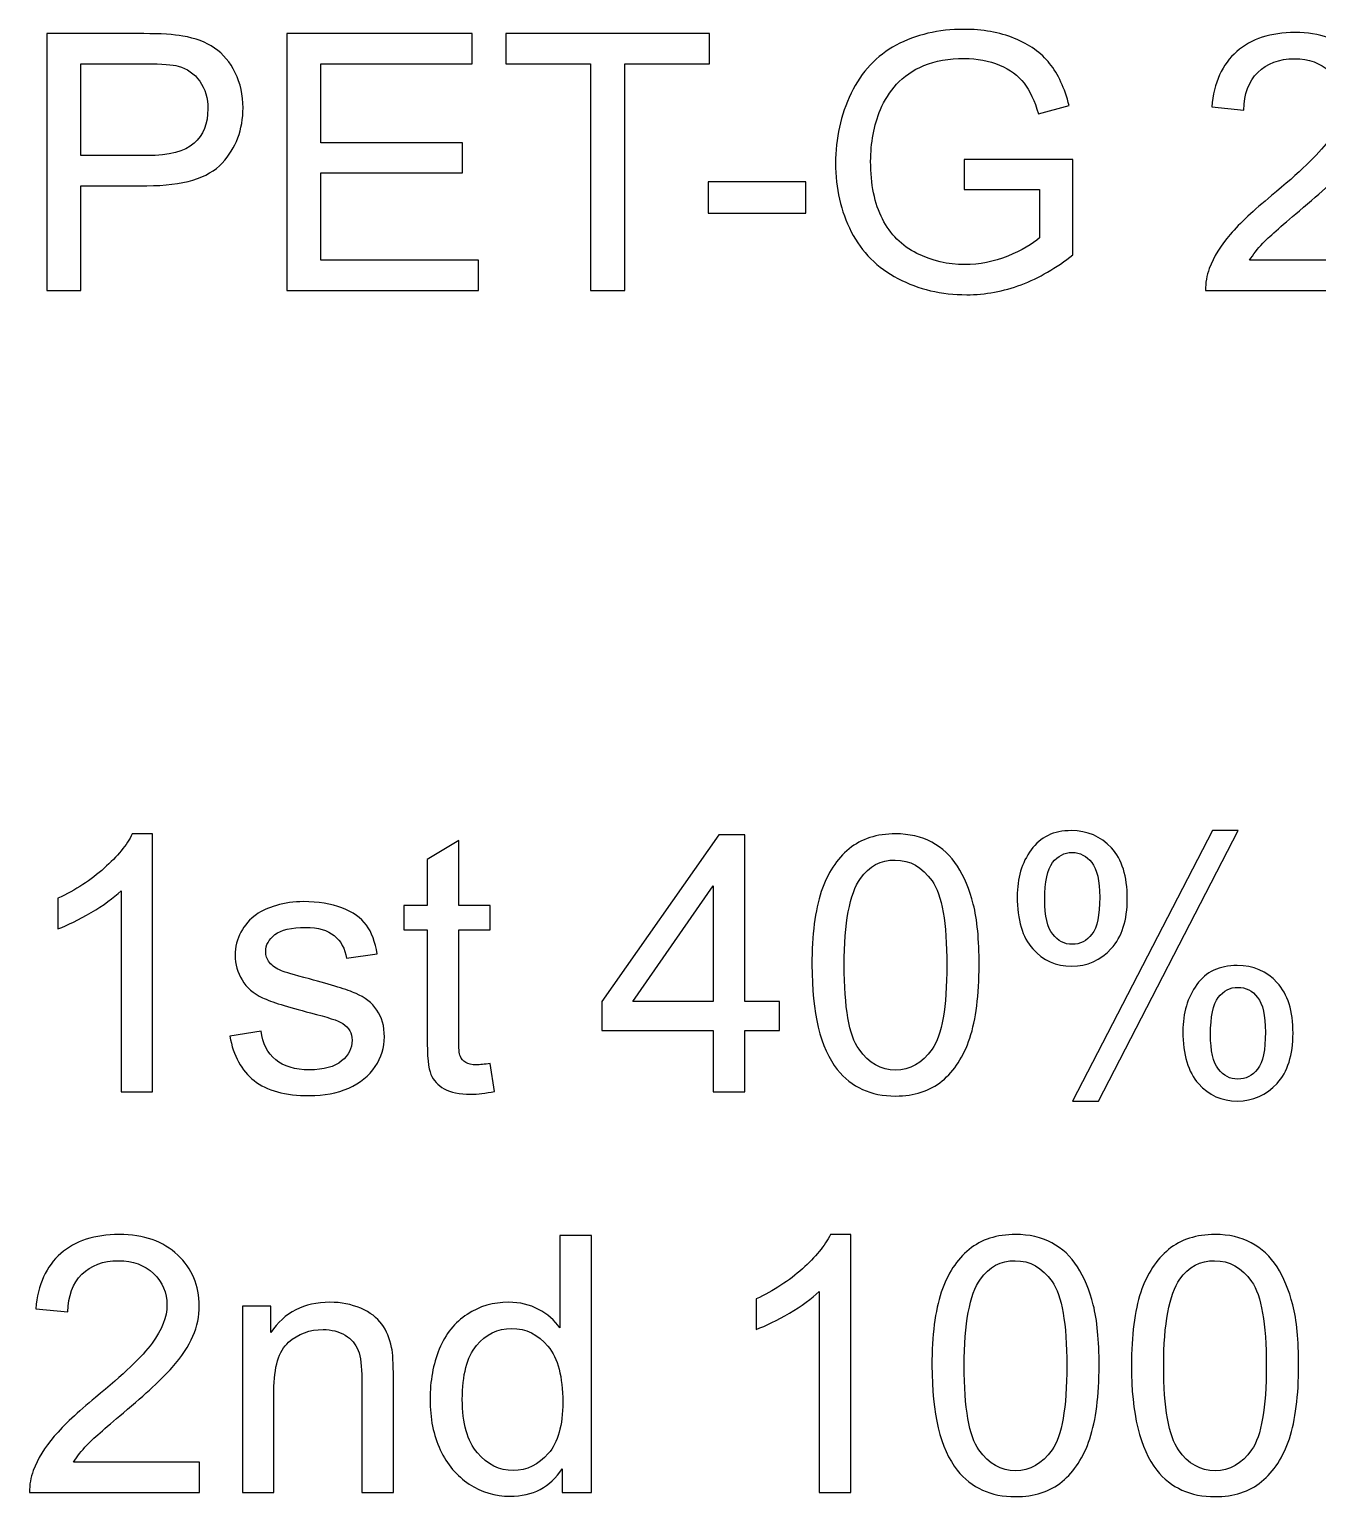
# Model space of a CAD drawing. Header units: millimetres. Extents: x -719 to 505, y -1021 to 376.
# Drawn here: x -299.9 to -208.7, y 250.4 to 354.4 of the extents above; entities that cross this region are included whole.
import ezdxf

# ---------------------------------------------------------------- set-up
doc = ezdxf.new("R2010")
doc.units = ezdxf.units.MM
doc.header["$MEASUREMENT"] = 0
doc.layers.add('ACRYL', color=7, linetype='Continuous')

msp = doc.modelspace()

# ---------------------------------------------------------------- linework, layer by layer
at = {"layer": 'ACRYL', "color": 250}
for points, knots in [([(-298.662, 335.8746), (-298.662, 335.8746), (-298.662, 354.061), (-298.662, 354.061), (-298.662, 354.061), (-298.662, 354.061), (-291.7955, 354.061), (-291.7955, 354.061), (-291.7955, 354.061), (-290.589, 354.061), (-289.6662, 354.0017), (-289.0269, 353.8874), (-289.0269, 353.8874), (-288.1337, 353.7393), (-287.3844, 353.4556), (-286.779, 353.0408), (-286.779, 353.0408), (-286.1737, 352.6217), (-285.6868, 352.0375), (-285.3185, 351.2882), (-285.3185, 351.2882), (-284.9502, 350.5389), (-284.7682, 349.7134), (-284.7682, 348.8117), (-284.7682, 348.8117), (-284.7682, 347.2707), (-285.2593, 345.9626), (-286.2456, 344.8958), (-286.2456, 344.8958), (-287.2278, 343.8248), (-289.01, 343.2914), (-291.5839, 343.2914), (-291.5839, 343.2914), (-291.5839, 343.2914), (-296.249, 343.2914), (-296.249, 343.2914), (-296.249, 343.2914), (-296.249, 343.2914), (-296.249, 335.8746), (-296.249, 335.8746), (-296.249, 335.8746), (-296.249, 335.8746), (-298.662, 335.8746), (-298.662, 335.8746)], [0, 0, 0, 0, 0.08333333, 0.08333333, 0.08333333, 0.08333333, 0.16666667, 0.16666667, 0.16666667, 0.16666667, 0.25, 0.25, 0.25, 0.25, 0.33333333, 0.33333333, 0.33333333, 0.33333333, 0.41666667, 0.41666667, 0.41666667, 0.41666667, 0.5, 0.5, 0.5, 0.5, 0.58333333, 0.58333333, 0.58333333, 0.58333333, 0.66666667, 0.66666667, 0.66666667, 0.66666667, 0.75, 0.75, 0.75, 0.75, 0.83333333, 0.83333333, 0.83333333, 0.83333333, 1, 1, 1, 1]), ([(-281.6694, 335.8746), (-281.6694, 335.8746), (-281.6694, 354.061), (-281.6694, 354.061), (-281.6694, 354.061), (-281.6694, 354.061), (-268.5376, 354.061), (-268.5376, 354.061), (-268.5376, 354.061), (-268.5376, 354.061), (-268.5376, 351.9274), (-268.5376, 351.9274), (-268.5376, 351.9274), (-268.5376, 351.9274), (-279.2564, 351.9274), (-279.2564, 351.9274), (-279.2564, 351.9274), (-279.2564, 351.9274), (-279.2564, 346.3394), (-279.2564, 346.3394), (-279.2564, 346.3394), (-279.2564, 346.3394), (-269.2234, 346.3394), (-269.2234, 346.3394), (-269.2234, 346.3394), (-269.2234, 346.3394), (-269.2234, 344.2058), (-269.2234, 344.2058), (-269.2234, 344.2058), (-269.2234, 344.2058), (-279.2564, 344.2058), (-279.2564, 344.2058), (-279.2564, 344.2058), (-279.2564, 344.2058), (-279.2564, 338.0082), (-279.2564, 338.0082), (-279.2564, 338.0082), (-279.2564, 338.0082), (-268.1058, 338.0082), (-268.1058, 338.0082), (-268.1058, 338.0082), (-268.1058, 338.0082), (-268.1058, 335.8746), (-268.1058, 335.8746), (-268.1058, 335.8746), (-268.1058, 335.8746), (-281.6694, 335.8746), (-281.6694, 335.8746)], [0, 0, 0, 0, 0.07692308, 0.07692308, 0.07692308, 0.07692308, 0.15384615, 0.15384615, 0.15384615, 0.15384615, 0.23076923, 0.23076923, 0.23076923, 0.23076923, 0.30769231, 0.30769231, 0.30769231, 0.30769231, 0.38461538, 0.38461538, 0.38461538, 0.38461538, 0.46153846, 0.46153846, 0.46153846, 0.46153846, 0.53846154, 0.53846154, 0.53846154, 0.53846154, 0.61538462, 0.61538462, 0.61538462, 0.61538462, 0.69230769, 0.69230769, 0.69230769, 0.69230769, 0.76923077, 0.76923077, 0.76923077, 0.76923077, 0.84615385, 0.84615385, 0.84615385, 0.84615385, 1, 1, 1, 1]), ([(-260.1556, 335.8746), (-260.1556, 335.8746), (-260.1556, 351.9274), (-260.1556, 351.9274), (-260.1556, 351.9274), (-260.1556, 351.9274), (-266.15, 351.9274), (-266.15, 351.9274), (-266.15, 351.9274), (-266.15, 351.9274), (-266.15, 354.061), (-266.15, 354.061), (-266.15, 354.061), (-266.15, 354.061), (-251.7482, 354.061), (-251.7482, 354.061), (-251.7482, 354.061), (-251.7482, 354.061), (-251.7482, 351.9274), (-251.7482, 351.9274), (-251.7482, 351.9274), (-251.7482, 351.9274), (-257.7426, 351.9274), (-257.7426, 351.9274), (-257.7426, 351.9274), (-257.7426, 351.9274), (-257.7426, 335.8746), (-257.7426, 335.8746), (-257.7426, 335.8746), (-257.7426, 335.8746), (-260.1556, 335.8746), (-260.1556, 335.8746)], [0, 0, 0, 0, 0.11111111, 0.11111111, 0.11111111, 0.11111111, 0.22222222, 0.22222222, 0.22222222, 0.22222222, 0.33333333, 0.33333333, 0.33333333, 0.33333333, 0.44444444, 0.44444444, 0.44444444, 0.44444444, 0.55555556, 0.55555556, 0.55555556, 0.55555556, 0.66666667, 0.66666667, 0.66666667, 0.66666667, 0.77777778, 0.77777778, 0.77777778, 0.77777778, 1, 1, 1, 1]), ([(-233.6973, 343.012), (-233.6973, 343.012), (-233.6973, 345.1456), (-233.6973, 345.1456), (-233.6973, 345.1456), (-233.6973, 345.1456), (-226.0011, 345.1456), (-226.0011, 345.1456), (-226.0011, 345.1456), (-226.0011, 345.1456), (-226.0011, 338.4061), (-226.0011, 338.4061), (-226.0011, 338.4061), (-227.1822, 337.4663), (-228.4014, 336.7551), (-229.6587, 336.281), (-229.6587, 336.281), (-230.916, 335.8069), (-232.2072, 335.5698), (-233.528, 335.5698), (-233.528, 335.5698), (-235.3144, 335.5698), (-236.9358, 335.9508), (-238.3963, 336.717), (-238.3963, 336.717), (-239.8526, 337.479), (-240.9575, 338.5882), (-241.6983, 340.0317), (-241.6983, 340.0317), (-242.4434, 341.4795), (-242.8159, 343.0967), (-242.8159, 344.8789), (-242.8159, 344.8789), (-242.8159, 346.6484), (-242.4476, 348.2994), (-241.7068, 349.8361), (-241.7068, 349.8361), (-240.9659, 351.3686), (-239.9034, 352.5074), (-238.5148, 353.2482), (-238.5148, 353.2482), (-237.1263, 353.9933), (-235.5261, 354.3658), (-233.7142, 354.3658), (-233.7142, 354.3658), (-232.4019, 354.3658), (-231.2123, 354.1541), (-230.1498, 353.7266), (-230.1498, 353.7266), (-229.0872, 353.299), (-228.2532, 352.7063), (-227.6521, 351.9486), (-227.6521, 351.9486), (-227.0467, 351.1866), (-226.5895, 350.1917), (-226.2763, 348.9683), (-226.2763, 348.9683), (-226.2763, 348.9683), (-228.448, 348.3756), (-228.448, 348.3756), (-228.448, 348.3756), (-228.7231, 349.2985), (-229.0618, 350.0266), (-229.464, 350.56), (-229.464, 350.56), (-229.8704, 351.0892), (-230.4461, 351.5125), (-231.1996, 351.83), (-231.1996, 351.83), (-231.9489, 352.1475), (-232.7829, 352.3084), (-233.7015, 352.3084), (-233.7015, 352.3084), (-234.798, 352.3084), (-235.7462, 352.1391), (-236.5506, 351.8046), (-236.5506, 351.8046), (-237.3507, 351.4702), (-237.9941, 351.0299), (-238.4894, 350.4796), (-238.4894, 350.4796), (-238.9805, 349.9335), (-239.3615, 349.3324), (-239.6324, 348.6804), (-239.6324, 348.6804), (-240.0939, 347.5501), (-240.3267, 346.3309), (-240.3267, 345.0144), (-240.3267, 345.0144), (-240.3267, 343.3888), (-240.0473, 342.0299), (-239.4927, 340.9334), (-239.4927, 340.9334), (-238.9339, 339.8412), (-238.1211, 339.0284), (-237.0586, 338.4993), (-237.0586, 338.4993), (-235.9918, 337.9701), (-234.8615, 337.7034), (-233.6634, 337.7034), (-233.6634, 337.7034), (-232.622, 337.7034), (-231.606, 337.9066), (-230.6154, 338.3088), (-230.6154, 338.3088), (-229.6248, 338.7152), (-228.8755, 339.1427), (-228.3633, 339.6042), (-228.3633, 339.6042), (-228.3633, 339.6042), (-228.3633, 343.012), (-228.3633, 343.012), (-228.3633, 343.012), (-228.3633, 343.012), (-233.6973, 343.012), (-233.6973, 343.012)], [0, 0, 0, 0, 0.03333333, 0.03333333, 0.03333333, 0.03333333, 0.06666667, 0.06666667, 0.06666667, 0.06666667, 0.1, 0.1, 0.1, 0.1, 0.13333333, 0.13333333, 0.13333333, 0.13333333, 0.16666667, 0.16666667, 0.16666667, 0.16666667, 0.2, 0.2, 0.2, 0.2, 0.23333333, 0.23333333, 0.23333333, 0.23333333, 0.26666667, 0.26666667, 0.26666667, 0.26666667, 0.3, 0.3, 0.3, 0.3, 0.33333333, 0.33333333, 0.33333333, 0.33333333, 0.36666667, 0.36666667, 0.36666667, 0.36666667, 0.4, 0.4, 0.4, 0.4, 0.43333333, 0.43333333, 0.43333333, 0.43333333, 0.46666667, 0.46666667, 0.46666667, 0.46666667, 0.5, 0.5, 0.5, 0.5, 0.53333333, 0.53333333, 0.53333333, 0.53333333, 0.56666667, 0.56666667, 0.56666667, 0.56666667, 0.6, 0.6, 0.6, 0.6, 0.63333333, 0.63333333, 0.63333333, 0.63333333, 0.66666667, 0.66666667, 0.66666667, 0.66666667, 0.7, 0.7, 0.7, 0.7, 0.73333333, 0.73333333, 0.73333333, 0.73333333, 0.76666667, 0.76666667, 0.76666667, 0.76666667, 0.8, 0.8, 0.8, 0.8, 0.83333333, 0.83333333, 0.83333333, 0.83333333, 0.86666667, 0.86666667, 0.86666667, 0.86666667, 0.9, 0.9, 0.9, 0.9, 0.93333333, 0.93333333, 0.93333333, 0.93333333, 1, 1, 1, 1]), ([(-204.5719, 338.0082), (-204.5719, 338.0082), (-204.5719, 335.8746), (-204.5719, 335.8746), (-204.5719, 335.8746), (-204.5719, 335.8746), (-216.6115, 335.8746), (-216.6115, 335.8746), (-216.6115, 335.8746), (-216.6284, 336.4122), (-216.5395, 336.9287), (-216.349, 337.4282), (-216.349, 337.4282), (-216.04, 338.2453), (-215.5447, 339.0538), (-214.8631, 339.8455), (-214.8631, 339.8455), (-214.1816, 340.6371), (-213.2079, 341.5515), (-211.9421, 342.5887), (-211.9421, 342.5887), (-209.9736, 344.21), (-208.6359, 345.4927), (-207.9374, 346.441), (-207.9374, 346.441), (-207.2347, 347.3893), (-206.8833, 348.2867), (-206.8833, 349.1334), (-206.8833, 349.1334), (-206.8833, 350.0182), (-207.2008, 350.7632), (-207.8358, 351.3728), (-207.8358, 351.3728), (-208.4708, 351.9782), (-209.3005, 352.283), (-210.3208, 352.283), (-210.3208, 352.283), (-211.4003, 352.283), (-212.2639, 351.9613), (-212.9116, 351.3178), (-212.9116, 351.3178), (-213.5593, 350.6786), (-213.8852, 349.7896), (-213.8937, 348.6508), (-213.8937, 348.6508), (-213.8937, 348.6508), (-216.1797, 348.8794), (-216.1797, 348.8794), (-216.1797, 348.8794), (-216.0231, 350.5897), (-215.4304, 351.8935), (-214.4059, 352.791), (-214.4059, 352.791), (-213.3772, 353.6885), (-212.0014, 354.1372), (-210.27, 354.1372), (-210.27, 354.1372), (-208.5258, 354.1372), (-207.1415, 353.6546), (-206.1255, 352.6852), (-206.1255, 352.6852), (-205.1053, 351.7157), (-204.5973, 350.5135), (-204.5973, 349.0826), (-204.5973, 349.0826), (-204.5973, 348.3545), (-204.7455, 347.639), (-205.046, 346.9363), (-205.046, 346.9363), (-205.3424, 346.2293), (-205.8377, 345.4885), (-206.5277, 344.7096), (-206.5277, 344.7096), (-207.222, 343.9349), (-208.3692, 342.8638), (-209.9694, 341.5092), (-209.9694, 341.5092), (-211.3114, 340.3831), (-212.175, 339.6211), (-212.556, 339.2189), (-212.556, 339.2189), (-212.937, 338.8168), (-213.2502, 338.4146), (-213.5, 338.0082), (-213.5, 338.0082), (-213.5, 338.0082), (-204.5719, 338.0082), (-204.5719, 338.0082)], [0, 0, 0, 0, 0.04347826, 0.04347826, 0.04347826, 0.04347826, 0.08695652, 0.08695652, 0.08695652, 0.08695652, 0.13043478, 0.13043478, 0.13043478, 0.13043478, 0.17391304, 0.17391304, 0.17391304, 0.17391304, 0.2173913, 0.2173913, 0.2173913, 0.2173913, 0.26086957, 0.26086957, 0.26086957, 0.26086957, 0.30434783, 0.30434783, 0.30434783, 0.30434783, 0.34782609, 0.34782609, 0.34782609, 0.34782609, 0.39130435, 0.39130435, 0.39130435, 0.39130435, 0.43478261, 0.43478261, 0.43478261, 0.43478261, 0.47826087, 0.47826087, 0.47826087, 0.47826087, 0.52173913, 0.52173913, 0.52173913, 0.52173913, 0.56521739, 0.56521739, 0.56521739, 0.56521739, 0.60869565, 0.60869565, 0.60869565, 0.60869565, 0.65217391, 0.65217391, 0.65217391, 0.65217391, 0.69565217, 0.69565217, 0.69565217, 0.69565217, 0.73913043, 0.73913043, 0.73913043, 0.73913043, 0.7826087, 0.7826087, 0.7826087, 0.7826087, 0.82608696, 0.82608696, 0.82608696, 0.82608696, 0.86956522, 0.86956522, 0.86956522, 0.86956522, 0.91304348, 0.91304348, 0.91304348, 0.91304348, 1, 1, 1, 1]), ([(-296.249, 345.425), (-296.249, 345.425), (-291.55, 345.425), (-291.55, 345.425), (-291.55, 345.425), (-289.9921, 345.425), (-288.8915, 345.7129), (-288.2353, 346.2928), (-288.2353, 346.2928), (-287.5834, 346.8728), (-287.2574, 347.6856), (-287.2574, 348.7397), (-287.2574, 348.7397), (-287.2574, 349.4975), (-287.4479, 350.1494), (-287.8331, 350.6913), (-287.8331, 350.6913), (-288.2184, 351.2331), (-288.7264, 351.593), (-289.3529, 351.7665), (-289.3529, 351.7665), (-289.7593, 351.8724), (-290.5086, 351.9274), (-291.5966, 351.9274), (-291.5966, 351.9274), (-291.5966, 351.9274), (-296.249, 351.9274), (-296.249, 351.9274), (-296.249, 351.9274), (-296.249, 351.9274), (-296.249, 345.425), (-296.249, 345.425)], [0, 0, 0, 0, 0.11111111, 0.11111111, 0.11111111, 0.11111111, 0.22222222, 0.22222222, 0.22222222, 0.22222222, 0.33333333, 0.33333333, 0.33333333, 0.33333333, 0.44444444, 0.44444444, 0.44444444, 0.44444444, 0.55555556, 0.55555556, 0.55555556, 0.55555556, 0.66666667, 0.66666667, 0.66666667, 0.66666667, 0.77777778, 0.77777778, 0.77777778, 0.77777778, 1, 1, 1, 1]), ([(-251.8329, 341.3356), (-251.8329, 341.3356), (-251.8329, 343.5708), (-251.8329, 343.5708), (-251.8329, 343.5708), (-251.8329, 343.5708), (-244.9241, 343.5708), (-244.9241, 343.5708), (-244.9241, 343.5708), (-244.9241, 343.5708), (-244.9241, 341.3356), (-244.9241, 341.3356), (-244.9241, 341.3356), (-244.9241, 341.3356), (-251.8329, 341.3356), (-251.8329, 341.3356)], [0, 0, 0, 0, 0.2, 0.2, 0.2, 0.2, 0.4, 0.4, 0.4, 0.4, 0.6, 0.6, 0.6, 0.6, 1, 1, 1, 1]), ([(-291.169, 279.1224), (-291.169, 279.1224), (-293.4042, 279.1224), (-293.4042, 279.1224), (-293.4042, 279.1224), (-293.4042, 279.1224), (-293.4042, 293.3549), (-293.4042, 293.3549), (-293.4042, 293.3549), (-293.9418, 292.8384), (-294.6488, 292.3262), (-295.5209, 291.8139), (-295.5209, 291.8139), (-296.3929, 291.3017), (-297.1803, 290.9165), (-297.8746, 290.6625), (-297.8746, 290.6625), (-297.8746, 290.6625), (-297.8746, 292.8215), (-297.8746, 292.8215), (-297.8746, 292.8215), (-296.6258, 293.4057), (-295.5336, 294.1169), (-294.598, 294.9551), (-294.598, 294.9551), (-293.6624, 295.789), (-292.9978, 296.5976), (-292.6083, 297.385), (-292.6083, 297.385), (-292.6083, 297.385), (-291.169, 297.385), (-291.169, 297.385), (-291.169, 297.385), (-291.169, 297.385), (-291.169, 279.1224), (-291.169, 279.1224)], [0, 0, 0, 0, 0.1, 0.1, 0.1, 0.1, 0.2, 0.2, 0.2, 0.2, 0.3, 0.3, 0.3, 0.3, 0.4, 0.4, 0.4, 0.4, 0.5, 0.5, 0.5, 0.5, 0.6, 0.6, 0.6, 0.6, 0.7, 0.7, 0.7, 0.7, 0.8, 0.8, 0.8, 0.8, 1, 1, 1, 1]), ([(-251.473, 279.1224), (-251.473, 279.1224), (-251.473, 283.4658), (-251.473, 283.4658), (-251.473, 283.4658), (-251.473, 283.4658), (-259.3724, 283.4658), (-259.3724, 283.4658), (-259.3724, 283.4658), (-259.3724, 283.4658), (-259.3724, 285.5232), (-259.3724, 285.5232), (-259.3724, 285.5232), (-259.3724, 285.5232), (-251.0666, 297.3088), (-251.0666, 297.3088), (-251.0666, 297.3088), (-251.0666, 297.3088), (-249.2378, 297.3088), (-249.2378, 297.3088), (-249.2378, 297.3088), (-249.2378, 297.3088), (-249.2378, 285.5232), (-249.2378, 285.5232), (-249.2378, 285.5232), (-249.2378, 285.5232), (-246.774, 285.5232), (-246.774, 285.5232), (-246.774, 285.5232), (-246.774, 285.5232), (-246.774, 283.4658), (-246.774, 283.4658), (-246.774, 283.4658), (-246.774, 283.4658), (-249.2378, 283.4658), (-249.2378, 283.4658), (-249.2378, 283.4658), (-249.2378, 283.4658), (-249.2378, 279.1224), (-249.2378, 279.1224), (-249.2378, 279.1224), (-249.2378, 279.1224), (-251.473, 279.1224), (-251.473, 279.1224)], [0, 0, 0, 0, 0.08333333, 0.08333333, 0.08333333, 0.08333333, 0.16666667, 0.16666667, 0.16666667, 0.16666667, 0.25, 0.25, 0.25, 0.25, 0.33333333, 0.33333333, 0.33333333, 0.33333333, 0.41666667, 0.41666667, 0.41666667, 0.41666667, 0.5, 0.5, 0.5, 0.5, 0.58333333, 0.58333333, 0.58333333, 0.58333333, 0.66666667, 0.66666667, 0.66666667, 0.66666667, 0.75, 0.75, 0.75, 0.75, 0.83333333, 0.83333333, 0.83333333, 0.83333333, 1, 1, 1, 1]), ([(-244.4838, 288.0971), (-244.4838, 290.2434), (-244.2637, 291.979), (-243.8234, 293.2914), (-243.8234, 293.2914), (-243.3789, 294.6079), (-242.7227, 295.6197), (-241.8507, 296.3267), (-241.8507, 296.3267), (-240.9828, 297.0336), (-239.8864, 297.385), (-238.5656, 297.385), (-238.5656, 297.385), (-237.5919, 297.385), (-236.7368, 297.1903), (-235.996, 296.7966), (-235.996, 296.7966), (-235.2594, 296.4029), (-234.6498, 295.8356), (-234.1756, 295.0948), (-234.1756, 295.0948), (-233.7015, 294.3582), (-233.329, 293.4565), (-233.058, 292.3939), (-233.058, 292.3939), (-232.7829, 291.3313), (-232.6474, 289.8962), (-232.6474, 288.0971), (-232.6474, 288.0971), (-232.6474, 285.9635), (-232.8675, 284.2363), (-233.3036, 282.9239), (-233.3036, 282.9239), (-233.7396, 281.6074), (-234.3958, 280.5956), (-235.2678, 279.8844), (-235.2678, 279.8844), (-236.1357, 279.1732), (-237.2363, 278.8176), (-238.5656, 278.8176), (-238.5656, 278.8176), (-240.314, 278.8176), (-241.6898, 279.4399), (-242.6889, 280.6887), (-242.6889, 280.6887), (-243.8869, 282.2127), (-244.4838, 284.6808), (-244.4838, 288.0971)], [0, 0, 0, 0, 0.07692308, 0.07692308, 0.07692308, 0.07692308, 0.15384615, 0.15384615, 0.15384615, 0.15384615, 0.23076923, 0.23076923, 0.23076923, 0.23076923, 0.30769231, 0.30769231, 0.30769231, 0.30769231, 0.38461538, 0.38461538, 0.38461538, 0.38461538, 0.46153846, 0.46153846, 0.46153846, 0.46153846, 0.53846154, 0.53846154, 0.53846154, 0.53846154, 0.61538462, 0.61538462, 0.61538462, 0.61538462, 0.69230769, 0.69230769, 0.69230769, 0.69230769, 0.76923077, 0.76923077, 0.76923077, 0.76923077, 0.84615385, 0.84615385, 0.84615385, 0.84615385, 1, 1, 1, 1]), ([(-229.9508, 292.9442), (-229.9508, 294.2396), (-229.6248, 295.3445), (-228.9687, 296.2505), (-228.9687, 296.2505), (-228.3125, 297.1606), (-227.3642, 297.6136), (-226.1196, 297.6136), (-226.1196, 297.6136), (-224.9766, 297.6136), (-224.0284, 297.2072), (-223.2791, 296.3944), (-223.2791, 296.3944), (-222.5298, 295.5816), (-222.153, 294.3836), (-222.153, 292.8088), (-222.153, 292.8088), (-222.153, 291.2721), (-222.534, 290.0867), (-223.2918, 289.257), (-223.2918, 289.257), (-224.0495, 288.4273), (-224.9851, 288.0124), (-226.0942, 288.0124), (-226.0942, 288.0124), (-227.1991, 288.0124), (-228.1178, 288.423), (-228.8501, 289.2401), (-228.8501, 289.2401), (-229.5825, 290.0571), (-229.9508, 291.2932), (-229.9508, 292.9442)], [0, 0, 0, 0, 0.11111111, 0.11111111, 0.11111111, 0.11111111, 0.22222222, 0.22222222, 0.22222222, 0.22222222, 0.33333333, 0.33333333, 0.33333333, 0.33333333, 0.44444444, 0.44444444, 0.44444444, 0.44444444, 0.55555556, 0.55555556, 0.55555556, 0.55555556, 0.66666667, 0.66666667, 0.66666667, 0.66666667, 0.77777778, 0.77777778, 0.77777778, 0.77777778, 1, 1, 1, 1]), ([(-226.0434, 278.462), (-226.0434, 278.462), (-216.1247, 297.6136), (-216.1247, 297.6136), (-216.1247, 297.6136), (-216.1247, 297.6136), (-214.3044, 297.6136), (-214.3044, 297.6136), (-214.3044, 297.6136), (-214.3044, 297.6136), (-224.1977, 278.462), (-224.1977, 278.462), (-224.1977, 278.462), (-224.1977, 278.462), (-226.0434, 278.462), (-226.0434, 278.462)], [0, 0, 0, 0, 0.2, 0.2, 0.2, 0.2, 0.4, 0.4, 0.4, 0.4, 0.6, 0.6, 0.6, 0.6, 1, 1, 1, 1]), ([(-267.2634, 281.1163), (-267.2634, 281.1163), (-266.9586, 279.1436), (-266.9586, 279.1436), (-266.9586, 279.1436), (-267.5851, 279.0123), (-268.1482, 278.9446), (-268.6392, 278.9446), (-268.6392, 278.9446), (-269.4478, 278.9446), (-270.0743, 279.0716), (-270.5231, 279.3298), (-270.5231, 279.3298), (-270.9676, 279.5881), (-271.2808, 279.9225), (-271.4629, 280.3416), (-271.4629, 280.3416), (-271.6449, 280.7607), (-271.7338, 281.6412), (-271.7338, 282.9832), (-271.7338, 282.9832), (-271.7338, 282.9832), (-271.7338, 290.5778), (-271.7338, 290.5778), (-271.7338, 290.5778), (-271.7338, 290.5778), (-273.3848, 290.5778), (-273.3848, 290.5778), (-273.3848, 290.5778), (-273.3848, 290.5778), (-273.3848, 292.305), (-273.3848, 292.305), (-273.3848, 292.305), (-273.3848, 292.305), (-271.7338, 292.305), (-271.7338, 292.305), (-271.7338, 292.305), (-271.7338, 292.305), (-271.7338, 295.5647), (-271.7338, 295.5647), (-271.7338, 295.5647), (-271.7338, 295.5647), (-269.4986, 296.9066), (-269.4986, 296.9066), (-269.4986, 296.9066), (-269.4986, 296.9066), (-269.4986, 292.305), (-269.4986, 292.305), (-269.4986, 292.305), (-269.4986, 292.305), (-267.2634, 292.305), (-267.2634, 292.305), (-267.2634, 292.305), (-267.2634, 292.305), (-267.2634, 290.5778), (-267.2634, 290.5778), (-267.2634, 290.5778), (-267.2634, 290.5778), (-269.4986, 290.5778), (-269.4986, 290.5778), (-269.4986, 290.5778), (-269.4986, 290.5778), (-269.4986, 282.8562), (-269.4986, 282.8562), (-269.4986, 282.8562), (-269.4986, 282.217), (-269.4605, 281.8063), (-269.3801, 281.6243), (-269.3801, 281.6243), (-269.3039, 281.4423), (-269.1769, 281.2983), (-268.9991, 281.1883), (-268.9991, 281.1883), (-268.8213, 281.0824), (-268.5673, 281.0274), (-268.2371, 281.0274), (-268.2371, 281.0274), (-267.9915, 281.0274), (-267.6656, 281.057), (-267.2634, 281.1163)], [0, 0, 0, 0, 0.04761905, 0.04761905, 0.04761905, 0.04761905, 0.0952381, 0.0952381, 0.0952381, 0.0952381, 0.14285714, 0.14285714, 0.14285714, 0.14285714, 0.19047619, 0.19047619, 0.19047619, 0.19047619, 0.23809524, 0.23809524, 0.23809524, 0.23809524, 0.28571429, 0.28571429, 0.28571429, 0.28571429, 0.33333333, 0.33333333, 0.33333333, 0.33333333, 0.38095238, 0.38095238, 0.38095238, 0.38095238, 0.42857143, 0.42857143, 0.42857143, 0.42857143, 0.47619048, 0.47619048, 0.47619048, 0.47619048, 0.52380952, 0.52380952, 0.52380952, 0.52380952, 0.57142857, 0.57142857, 0.57142857, 0.57142857, 0.61904762, 0.61904762, 0.61904762, 0.61904762, 0.66666667, 0.66666667, 0.66666667, 0.66666667, 0.71428571, 0.71428571, 0.71428571, 0.71428571, 0.76190476, 0.76190476, 0.76190476, 0.76190476, 0.80952381, 0.80952381, 0.80952381, 0.80952381, 0.85714286, 0.85714286, 0.85714286, 0.85714286, 0.9047619, 0.9047619, 0.9047619, 0.9047619, 1, 1, 1, 1]), ([(-242.1978, 288.0886), (-242.1978, 285.0956), (-241.8507, 283.106), (-241.1522, 282.1238), (-241.1522, 282.1238), (-240.4537, 281.1375), (-239.5901, 280.6464), (-238.5656, 280.6464), (-238.5656, 280.6464), (-237.5411, 280.6464), (-236.6775, 281.1417), (-235.979, 282.1281), (-235.979, 282.1281), (-235.2805, 283.1187), (-234.9334, 285.1041), (-234.9334, 288.0886), (-234.9334, 288.0886), (-234.9334, 291.0816), (-235.2805, 293.0712), (-235.979, 294.0534), (-235.979, 294.0534), (-236.6733, 295.0397), (-237.5454, 295.5308), (-238.591, 295.5308), (-238.591, 295.5308), (-239.6155, 295.5308), (-240.4367, 295.0948), (-241.0506, 294.2269), (-241.0506, 294.2269), (-241.8168, 293.122), (-242.1978, 291.0731), (-242.1978, 288.0886)], [0, 0, 0, 0, 0.11111111, 0.11111111, 0.11111111, 0.11111111, 0.22222222, 0.22222222, 0.22222222, 0.22222222, 0.33333333, 0.33333333, 0.33333333, 0.33333333, 0.44444444, 0.44444444, 0.44444444, 0.44444444, 0.55555556, 0.55555556, 0.55555556, 0.55555556, 0.66666667, 0.66666667, 0.66666667, 0.66666667, 0.77777778, 0.77777778, 0.77777778, 0.77777778, 1, 1, 1, 1]), ([(-226.0561, 296.0642), (-226.6107, 296.0642), (-227.0721, 295.8271), (-227.4404, 295.3488), (-227.4404, 295.3488), (-227.8087, 294.8704), (-227.995, 293.9941), (-227.995, 292.7199), (-227.995, 292.7199), (-227.995, 291.5599), (-227.8087, 290.7429), (-227.4362, 290.273), (-227.4362, 290.273), (-227.0637, 289.7989), (-226.6022, 289.5618), (-226.0561, 289.5618), (-226.0561, 289.5618), (-225.4931, 289.5618), (-225.0274, 289.7989), (-224.6591, 290.2772), (-224.6591, 290.2772), (-224.2908, 290.7556), (-224.1088, 291.6277), (-224.1088, 292.8934), (-224.1088, 292.8934), (-224.1088, 294.0618), (-224.2951, 294.8831), (-224.6676, 295.353), (-224.6676, 295.353), (-225.0401, 295.8271), (-225.5016, 296.0642), (-226.0561, 296.0642)], [0, 0, 0, 0, 0.11111111, 0.11111111, 0.11111111, 0.11111111, 0.22222222, 0.22222222, 0.22222222, 0.22222222, 0.33333333, 0.33333333, 0.33333333, 0.33333333, 0.44444444, 0.44444444, 0.44444444, 0.44444444, 0.55555556, 0.55555556, 0.55555556, 0.55555556, 0.66666667, 0.66666667, 0.66666667, 0.66666667, 0.77777778, 0.77777778, 0.77777778, 0.77777778, 1, 1, 1, 1]), ([(-251.473, 285.5232), (-251.473, 285.5232), (-251.473, 293.7062), (-251.473, 293.7062), (-251.473, 293.7062), (-251.473, 293.7062), (-257.1753, 285.5232), (-257.1753, 285.5232), (-257.1753, 285.5232), (-257.1753, 285.5232), (-251.473, 285.5232), (-251.473, 285.5232)], [0, 0, 0, 0, 0.25, 0.25, 0.25, 0.25, 0.5, 0.5, 0.5, 0.5, 1, 1, 1, 1]), ([(-285.7038, 283.0594), (-285.7038, 283.0594), (-283.494, 283.415), (-283.494, 283.415), (-283.494, 283.415), (-283.3712, 282.5302), (-283.0241, 281.8529), (-282.4568, 281.3788), (-282.4568, 281.3788), (-281.8896, 280.9089), (-281.0937, 280.6718), (-280.0777, 280.6718), (-280.0777, 280.6718), (-279.049, 280.6718), (-278.287, 280.8792), (-277.7875, 281.2983), (-277.7875, 281.2983), (-277.2922, 281.7132), (-277.0424, 282.2043), (-277.0424, 282.7673), (-277.0424, 282.7673), (-277.0424, 283.2711), (-277.2668, 283.669), (-277.7113, 283.9569), (-277.7113, 283.9569), (-278.0245, 284.1558), (-278.7865, 284.4056), (-279.9973, 284.7146), (-279.9973, 284.7146), (-281.6313, 285.1253), (-282.7616, 285.4809), (-283.3966, 285.7814), (-283.3966, 285.7814), (-284.0274, 286.0862), (-284.5058, 286.5011), (-284.8317, 287.0345), (-284.8317, 287.0345), (-285.1577, 287.5637), (-285.3228, 288.1521), (-285.3228, 288.7956), (-285.3228, 288.7956), (-285.3228, 289.384), (-285.1873, 289.9259), (-284.9206, 290.4254), (-284.9206, 290.4254), (-284.6497, 290.9249), (-284.2856, 291.3398), (-283.8242, 291.67), (-283.8242, 291.67), (-283.4771, 291.924), (-283.0029, 292.1399), (-282.406, 292.3177), (-282.406, 292.3177), (-281.8049, 292.4955), (-281.1657, 292.5844), (-280.4799, 292.5844), (-280.4799, 292.5844), (-279.4469, 292.5844), (-278.541, 292.4362), (-277.7621, 292.1357), (-277.7621, 292.1357), (-276.9789, 291.8393), (-276.4032, 291.4329), (-276.0306, 290.9249), (-276.0306, 290.9249), (-275.6623, 290.4127), (-275.4041, 289.7311), (-275.2644, 288.876), (-275.2644, 288.876), (-275.2644, 288.876), (-277.4488, 288.5712), (-277.4488, 288.5712), (-277.4488, 288.5712), (-277.5462, 289.257), (-277.834, 289.7946), (-278.3082, 290.1799), (-278.3082, 290.1799), (-278.7823, 290.5651), (-279.4512, 290.7556), (-280.319, 290.7556), (-280.319, 290.7556), (-281.3392, 290.7556), (-282.0716, 290.5863), (-282.5076, 290.2476), (-282.5076, 290.2476), (-282.9437, 289.9089), (-283.1638, 289.511), (-283.1638, 289.058), (-283.1638, 289.058), (-283.1638, 288.7702), (-283.0749, 288.5077), (-282.8929, 288.2749), (-282.8929, 288.2749), (-282.7108, 288.0378), (-282.4272, 287.8388), (-282.0377, 287.6822), (-282.0377, 287.6822), (-281.8134, 287.5975), (-281.1614, 287.407), (-280.0692, 287.1107), (-280.0692, 287.1107), (-278.4944, 286.6916), (-277.3938, 286.3445), (-276.7672, 286.0778), (-276.7672, 286.0778), (-276.1407, 285.8111), (-275.6496, 285.4174), (-275.294, 284.9094), (-275.294, 284.9094), (-274.9342, 284.3971), (-274.7564, 283.7621), (-274.7564, 283.0001), (-274.7564, 283.0001), (-274.7564, 282.2593), (-274.9723, 281.5608), (-275.4083, 280.9046), (-275.4083, 280.9046), (-275.8444, 280.2485), (-276.4709, 279.7405), (-277.2879, 279.3806), (-277.2879, 279.3806), (-278.1092, 279.0208), (-279.0363, 278.843), (-280.0692, 278.843), (-280.0692, 278.843), (-281.7795, 278.843), (-283.0876, 279.1986), (-283.9851, 279.9056), (-283.9851, 279.9056), (-284.8825, 280.6168), (-285.454, 281.6666), (-285.7038, 283.0594)], [0, 0, 0, 0, 0.02941176, 0.02941176, 0.02941176, 0.02941176, 0.05882353, 0.05882353, 0.05882353, 0.05882353, 0.08823529, 0.08823529, 0.08823529, 0.08823529, 0.11764706, 0.11764706, 0.11764706, 0.11764706, 0.14705882, 0.14705882, 0.14705882, 0.14705882, 0.17647059, 0.17647059, 0.17647059, 0.17647059, 0.20588235, 0.20588235, 0.20588235, 0.20588235, 0.23529412, 0.23529412, 0.23529412, 0.23529412, 0.26470588, 0.26470588, 0.26470588, 0.26470588, 0.29411765, 0.29411765, 0.29411765, 0.29411765, 0.32352941, 0.32352941, 0.32352941, 0.32352941, 0.35294118, 0.35294118, 0.35294118, 0.35294118, 0.38235294, 0.38235294, 0.38235294, 0.38235294, 0.41176471, 0.41176471, 0.41176471, 0.41176471, 0.44117647, 0.44117647, 0.44117647, 0.44117647, 0.47058824, 0.47058824, 0.47058824, 0.47058824, 0.5, 0.5, 0.5, 0.5, 0.52941176, 0.52941176, 0.52941176, 0.52941176, 0.55882353, 0.55882353, 0.55882353, 0.55882353, 0.58823529, 0.58823529, 0.58823529, 0.58823529, 0.61764706, 0.61764706, 0.61764706, 0.61764706, 0.64705882, 0.64705882, 0.64705882, 0.64705882, 0.67647059, 0.67647059, 0.67647059, 0.67647059, 0.70588235, 0.70588235, 0.70588235, 0.70588235, 0.73529412, 0.73529412, 0.73529412, 0.73529412, 0.76470588, 0.76470588, 0.76470588, 0.76470588, 0.79411765, 0.79411765, 0.79411765, 0.79411765, 0.82352941, 0.82352941, 0.82352941, 0.82352941, 0.85294118, 0.85294118, 0.85294118, 0.85294118, 0.88235294, 0.88235294, 0.88235294, 0.88235294, 0.91176471, 0.91176471, 0.91176471, 0.91176471, 0.94117647, 0.94117647, 0.94117647, 0.94117647, 1, 1, 1, 1]), ([(-218.216, 283.3938), (-218.216, 284.6977), (-217.89, 285.8026), (-217.2339, 286.7085), (-217.2339, 286.7085), (-216.5819, 287.6102), (-215.6294, 288.0632), (-214.3806, 288.0632), (-214.3806, 288.0632), (-213.2376, 288.0632), (-212.2893, 287.6568), (-211.54, 286.844), (-211.54, 286.844), (-210.7907, 286.0312), (-210.4182, 284.8332), (-210.4182, 283.2584), (-210.4182, 283.2584), (-210.4182, 281.7217), (-210.795, 280.5363), (-211.5527, 279.7066), (-211.5527, 279.7066), (-212.3105, 278.8769), (-213.2503, 278.462), (-214.3679, 278.462), (-214.3679, 278.462), (-215.4686, 278.462), (-216.383, 278.8726), (-217.1153, 279.6939), (-217.1153, 279.6939), (-217.8477, 280.5152), (-218.216, 281.7513), (-218.216, 283.3938)], [0, 0, 0, 0, 0.11111111, 0.11111111, 0.11111111, 0.11111111, 0.22222222, 0.22222222, 0.22222222, 0.22222222, 0.33333333, 0.33333333, 0.33333333, 0.33333333, 0.44444444, 0.44444444, 0.44444444, 0.44444444, 0.55555556, 0.55555556, 0.55555556, 0.55555556, 0.66666667, 0.66666667, 0.66666667, 0.66666667, 0.77777778, 0.77777778, 0.77777778, 0.77777778, 1, 1, 1, 1]), ([(-214.3171, 286.5138), (-214.8801, 286.5138), (-215.3416, 286.2767), (-215.7099, 285.7984), (-215.7099, 285.7984), (-216.0782, 285.32), (-216.2602, 284.4437), (-216.2602, 283.1695), (-216.2602, 283.1695), (-216.2602, 282.018), (-216.0739, 281.2052), (-215.7014, 280.7268), (-215.7014, 280.7268), (-215.3331, 280.2485), (-214.8759, 280.0114), (-214.3298, 280.0114), (-214.3298, 280.0114), (-213.7583, 280.0114), (-213.2926, 280.2485), (-212.9243, 280.7268), (-212.9243, 280.7268), (-212.556, 281.2052), (-212.374, 282.0773), (-212.374, 283.343), (-212.374, 283.343), (-212.374, 284.5114), (-212.5603, 285.3327), (-212.9328, 285.8026), (-212.9328, 285.8026), (-213.3011, 286.2767), (-213.7625, 286.5138), (-214.3171, 286.5138)], [0, 0, 0, 0, 0.11111111, 0.11111111, 0.11111111, 0.11111111, 0.22222222, 0.22222222, 0.22222222, 0.22222222, 0.33333333, 0.33333333, 0.33333333, 0.33333333, 0.44444444, 0.44444444, 0.44444444, 0.44444444, 0.55555556, 0.55555556, 0.55555556, 0.55555556, 0.66666667, 0.66666667, 0.66666667, 0.66666667, 0.77777778, 0.77777778, 0.77777778, 0.77777778, 1, 1, 1, 1]), ([(-287.8416, 252.8799), (-287.8416, 252.8799), (-287.8416, 250.7463), (-287.8416, 250.7463), (-287.8416, 250.7463), (-287.8416, 250.7463), (-299.8812, 250.7463), (-299.8812, 250.7463), (-299.8812, 250.7463), (-299.8981, 251.2839), (-299.8092, 251.8004), (-299.6187, 252.2999), (-299.6187, 252.2999), (-299.3097, 253.117), (-298.8144, 253.9255), (-298.1328, 254.7172), (-298.1328, 254.7172), (-297.4513, 255.5088), (-296.4776, 256.4232), (-295.2118, 257.4604), (-295.2118, 257.4604), (-293.2433, 259.0817), (-291.9056, 260.3644), (-291.2071, 261.3127), (-291.2071, 261.3127), (-290.5044, 262.261), (-290.153, 263.1584), (-290.153, 264.0051), (-290.153, 264.0051), (-290.153, 264.8899), (-290.4705, 265.6349), (-291.1055, 266.2445), (-291.1055, 266.2445), (-291.7405, 266.8499), (-292.5702, 267.1547), (-293.5905, 267.1547), (-293.5905, 267.1547), (-294.67, 267.1547), (-295.5336, 266.833), (-296.1813, 266.1895), (-296.1813, 266.1895), (-296.829, 265.5503), (-297.1549, 264.6613), (-297.1634, 263.5225), (-297.1634, 263.5225), (-297.1634, 263.5225), (-299.4494, 263.7511), (-299.4494, 263.7511), (-299.4494, 263.7511), (-299.2928, 265.4614), (-298.7001, 266.7652), (-297.6756, 267.6627), (-297.6756, 267.6627), (-296.6469, 268.5602), (-295.2711, 269.0089), (-293.5397, 269.0089), (-293.5397, 269.0089), (-291.7955, 269.0089), (-290.4112, 268.5263), (-289.3952, 267.5569), (-289.3952, 267.5569), (-288.375, 266.5874), (-287.867, 265.3852), (-287.867, 263.9543), (-287.867, 263.9543), (-287.867, 263.2262), (-288.0152, 262.5107), (-288.3157, 261.808), (-288.3157, 261.808), (-288.6121, 261.101), (-289.1074, 260.3602), (-289.7974, 259.5813), (-289.7974, 259.5813), (-290.4917, 258.8066), (-291.6389, 257.7355), (-293.2391, 256.3809), (-293.2391, 256.3809), (-294.5811, 255.2548), (-295.4447, 254.4928), (-295.8257, 254.0906), (-295.8257, 254.0906), (-296.2067, 253.6885), (-296.5199, 253.2863), (-296.7697, 252.8799), (-296.7697, 252.8799), (-296.7697, 252.8799), (-287.8416, 252.8799), (-287.8416, 252.8799)], [0, 0, 0, 0, 0.04347826, 0.04347826, 0.04347826, 0.04347826, 0.08695652, 0.08695652, 0.08695652, 0.08695652, 0.13043478, 0.13043478, 0.13043478, 0.13043478, 0.17391304, 0.17391304, 0.17391304, 0.17391304, 0.2173913, 0.2173913, 0.2173913, 0.2173913, 0.26086957, 0.26086957, 0.26086957, 0.26086957, 0.30434783, 0.30434783, 0.30434783, 0.30434783, 0.34782609, 0.34782609, 0.34782609, 0.34782609, 0.39130435, 0.39130435, 0.39130435, 0.39130435, 0.43478261, 0.43478261, 0.43478261, 0.43478261, 0.47826087, 0.47826087, 0.47826087, 0.47826087, 0.52173913, 0.52173913, 0.52173913, 0.52173913, 0.56521739, 0.56521739, 0.56521739, 0.56521739, 0.60869565, 0.60869565, 0.60869565, 0.60869565, 0.65217391, 0.65217391, 0.65217391, 0.65217391, 0.69565217, 0.69565217, 0.69565217, 0.69565217, 0.73913043, 0.73913043, 0.73913043, 0.73913043, 0.7826087, 0.7826087, 0.7826087, 0.7826087, 0.82608696, 0.82608696, 0.82608696, 0.82608696, 0.86956522, 0.86956522, 0.86956522, 0.86956522, 0.91304348, 0.91304348, 0.91304348, 0.91304348, 1, 1, 1, 1]), ([(-262.1792, 250.7463), (-262.1792, 250.7463), (-262.1792, 252.4185), (-262.1792, 252.4185), (-262.1792, 252.4185), (-263.0132, 251.1188), (-264.2408, 250.4669), (-265.8622, 250.4669), (-265.8622, 250.4669), (-266.9121, 250.4669), (-267.8773, 250.7548), (-268.7536, 251.3347), (-268.7536, 251.3347), (-269.6341, 251.9105), (-270.3157, 252.719), (-270.8025, 253.752), (-270.8025, 253.752), (-271.2851, 254.7891), (-271.5264, 255.9787), (-271.5264, 257.3249), (-271.5264, 257.3249), (-271.5264, 258.6372), (-271.3063, 259.8268), (-270.8702, 260.8978), (-270.8702, 260.8978), (-270.43, 261.9646), (-269.7738, 262.7859), (-268.8975, 263.3532), (-268.8975, 263.3532), (-268.0254, 263.9247), (-267.0433, 264.2083), (-265.9638, 264.2083), (-265.9638, 264.2083), (-265.1679, 264.2083), (-264.461, 264.039), (-263.8429, 263.7045), (-263.8429, 263.7045), (-263.2248, 263.3701), (-262.7211, 262.9298), (-262.3316, 262.3922), (-262.3316, 262.3922), (-262.3316, 262.3922), (-262.3316, 268.9327), (-262.3316, 268.9327), (-262.3316, 268.9327), (-262.3316, 268.9327), (-260.0964, 268.9327), (-260.0964, 268.9327), (-260.0964, 268.9327), (-260.0964, 268.9327), (-260.0964, 250.7463), (-260.0964, 250.7463), (-260.0964, 250.7463), (-260.0964, 250.7463), (-262.1792, 250.7463), (-262.1792, 250.7463)], [0, 0, 0, 0, 0.06666667, 0.06666667, 0.06666667, 0.06666667, 0.13333333, 0.13333333, 0.13333333, 0.13333333, 0.2, 0.2, 0.2, 0.2, 0.26666667, 0.26666667, 0.26666667, 0.26666667, 0.33333333, 0.33333333, 0.33333333, 0.33333333, 0.4, 0.4, 0.4, 0.4, 0.46666667, 0.46666667, 0.46666667, 0.46666667, 0.53333333, 0.53333333, 0.53333333, 0.53333333, 0.6, 0.6, 0.6, 0.6, 0.66666667, 0.66666667, 0.66666667, 0.66666667, 0.73333333, 0.73333333, 0.73333333, 0.73333333, 0.8, 0.8, 0.8, 0.8, 0.86666667, 0.86666667, 0.86666667, 0.86666667, 1, 1, 1, 1]), ([(-241.7322, 250.7463), (-241.7322, 250.7463), (-243.9674, 250.7463), (-243.9674, 250.7463), (-243.9674, 250.7463), (-243.9674, 250.7463), (-243.9674, 264.9788), (-243.9674, 264.9788), (-243.9674, 264.9788), (-244.505, 264.4623), (-245.212, 263.9501), (-246.0841, 263.4378), (-246.0841, 263.4378), (-246.9561, 262.9256), (-247.7435, 262.5404), (-248.4378, 262.2864), (-248.4378, 262.2864), (-248.4378, 262.2864), (-248.4378, 264.4454), (-248.4378, 264.4454), (-248.4378, 264.4454), (-247.189, 265.0296), (-246.0968, 265.7408), (-245.1612, 266.579), (-245.1612, 266.579), (-244.2256, 267.4129), (-243.561, 268.2215), (-243.1715, 269.0089), (-243.1715, 269.0089), (-243.1715, 269.0089), (-241.7322, 269.0089), (-241.7322, 269.0089), (-241.7322, 269.0089), (-241.7322, 269.0089), (-241.7322, 250.7463), (-241.7322, 250.7463)], [0, 0, 0, 0, 0.1, 0.1, 0.1, 0.1, 0.2, 0.2, 0.2, 0.2, 0.3, 0.3, 0.3, 0.3, 0.4, 0.4, 0.4, 0.4, 0.5, 0.5, 0.5, 0.5, 0.6, 0.6, 0.6, 0.6, 0.7, 0.7, 0.7, 0.7, 0.8, 0.8, 0.8, 0.8, 1, 1, 1, 1]), ([(-235.9876, 259.721), (-235.9876, 261.8673), (-235.7675, 263.6029), (-235.3272, 264.9153), (-235.3272, 264.9153), (-234.8827, 266.2318), (-234.2265, 267.2436), (-233.3545, 267.9506), (-233.3545, 267.9506), (-232.4866, 268.6575), (-231.3902, 269.0089), (-230.0694, 269.0089), (-230.0694, 269.0089), (-229.0957, 269.0089), (-228.2406, 268.8142), (-227.4998, 268.4205), (-227.4998, 268.4205), (-226.7632, 268.0268), (-226.1536, 267.4595), (-225.6794, 266.7187), (-225.6794, 266.7187), (-225.2053, 265.9821), (-224.8328, 265.0804), (-224.5618, 264.0178), (-224.5618, 264.0178), (-224.2867, 262.9552), (-224.1512, 261.5201), (-224.1512, 259.721), (-224.1512, 259.721), (-224.1512, 257.5874), (-224.3713, 255.8602), (-224.8074, 254.5478), (-224.8074, 254.5478), (-225.2434, 253.2313), (-225.8996, 252.2195), (-226.7716, 251.5083), (-226.7716, 251.5083), (-227.6395, 250.7971), (-228.7401, 250.4415), (-230.0694, 250.4415), (-230.0694, 250.4415), (-231.8178, 250.4415), (-233.1936, 251.0638), (-234.1927, 252.3126), (-234.1927, 252.3126), (-235.3907, 253.8366), (-235.9876, 256.3047), (-235.9876, 259.721)], [0, 0, 0, 0, 0.07692308, 0.07692308, 0.07692308, 0.07692308, 0.15384615, 0.15384615, 0.15384615, 0.15384615, 0.23076923, 0.23076923, 0.23076923, 0.23076923, 0.30769231, 0.30769231, 0.30769231, 0.30769231, 0.38461538, 0.38461538, 0.38461538, 0.38461538, 0.46153846, 0.46153846, 0.46153846, 0.46153846, 0.53846154, 0.53846154, 0.53846154, 0.53846154, 0.61538462, 0.61538462, 0.61538462, 0.61538462, 0.69230769, 0.69230769, 0.69230769, 0.69230769, 0.76923077, 0.76923077, 0.76923077, 0.76923077, 0.84615385, 0.84615385, 0.84615385, 0.84615385, 1, 1, 1, 1]), ([(-221.861, 259.721), (-221.861, 261.8673), (-221.6409, 263.6029), (-221.2006, 264.9153), (-221.2006, 264.9153), (-220.7561, 266.2318), (-220.0999, 267.2436), (-219.2279, 267.9506), (-219.2279, 267.9506), (-218.36, 268.6575), (-217.2636, 269.0089), (-215.9428, 269.0089), (-215.9428, 269.0089), (-214.9691, 269.0089), (-214.114, 268.8142), (-213.3732, 268.4205), (-213.3732, 268.4205), (-212.6366, 268.0268), (-212.027, 267.4595), (-211.5528, 266.7187), (-211.5528, 266.7187), (-211.0787, 265.9821), (-210.7062, 265.0804), (-210.4352, 264.0178), (-210.4352, 264.0178), (-210.1601, 262.9552), (-210.0246, 261.5201), (-210.0246, 259.721), (-210.0246, 259.721), (-210.0246, 257.5874), (-210.2447, 255.8602), (-210.6808, 254.5478), (-210.6808, 254.5478), (-211.1168, 253.2313), (-211.773, 252.2195), (-212.645, 251.5083), (-212.645, 251.5083), (-213.5129, 250.7971), (-214.6135, 250.4415), (-215.9428, 250.4415), (-215.9428, 250.4415), (-217.6912, 250.4415), (-219.067, 251.0638), (-220.0661, 252.3126), (-220.0661, 252.3126), (-221.2641, 253.8366), (-221.861, 256.3047), (-221.861, 259.721)], [0, 0, 0, 0, 0.07692308, 0.07692308, 0.07692308, 0.07692308, 0.15384615, 0.15384615, 0.15384615, 0.15384615, 0.23076923, 0.23076923, 0.23076923, 0.23076923, 0.30769231, 0.30769231, 0.30769231, 0.30769231, 0.38461538, 0.38461538, 0.38461538, 0.38461538, 0.46153846, 0.46153846, 0.46153846, 0.46153846, 0.53846154, 0.53846154, 0.53846154, 0.53846154, 0.61538462, 0.61538462, 0.61538462, 0.61538462, 0.69230769, 0.69230769, 0.69230769, 0.69230769, 0.76923077, 0.76923077, 0.76923077, 0.76923077, 0.84615385, 0.84615385, 0.84615385, 0.84615385, 1, 1, 1, 1]), ([(-233.7016, 259.7125), (-233.7016, 256.7195), (-233.3545, 254.7299), (-232.656, 253.7477), (-232.656, 253.7477), (-231.9575, 252.7614), (-231.0939, 252.2703), (-230.0694, 252.2703), (-230.0694, 252.2703), (-229.0449, 252.2703), (-228.1813, 252.7656), (-227.4828, 253.752), (-227.4828, 253.752), (-226.7843, 254.7426), (-226.4372, 256.728), (-226.4372, 259.7125), (-226.4372, 259.7125), (-226.4372, 262.7055), (-226.7843, 264.6951), (-227.4828, 265.6773), (-227.4828, 265.6773), (-228.1771, 266.6636), (-229.0492, 267.1547), (-230.0948, 267.1547), (-230.0948, 267.1547), (-231.1193, 267.1547), (-231.9405, 266.7187), (-232.5544, 265.8508), (-232.5544, 265.8508), (-233.3206, 264.7459), (-233.7016, 262.697), (-233.7016, 259.7125)], [0, 0, 0, 0, 0.11111111, 0.11111111, 0.11111111, 0.11111111, 0.22222222, 0.22222222, 0.22222222, 0.22222222, 0.33333333, 0.33333333, 0.33333333, 0.33333333, 0.44444444, 0.44444444, 0.44444444, 0.44444444, 0.55555556, 0.55555556, 0.55555556, 0.55555556, 0.66666667, 0.66666667, 0.66666667, 0.66666667, 0.77777778, 0.77777778, 0.77777778, 0.77777778, 1, 1, 1, 1]), ([(-219.575, 259.7125), (-219.575, 256.7195), (-219.2279, 254.7299), (-218.5294, 253.7477), (-218.5294, 253.7477), (-217.8309, 252.7614), (-216.9673, 252.2703), (-215.9428, 252.2703), (-215.9428, 252.2703), (-214.9183, 252.2703), (-214.0547, 252.7656), (-213.3562, 253.752), (-213.3562, 253.752), (-212.6577, 254.7426), (-212.3106, 256.728), (-212.3106, 259.7125), (-212.3106, 259.7125), (-212.3106, 262.7055), (-212.6577, 264.6951), (-213.3562, 265.6773), (-213.3562, 265.6773), (-214.0505, 266.6636), (-214.9226, 267.1547), (-215.9682, 267.1547), (-215.9682, 267.1547), (-216.9927, 267.1547), (-217.8139, 266.7187), (-218.4278, 265.8508), (-218.4278, 265.8508), (-219.194, 264.7459), (-219.575, 262.697), (-219.575, 259.7125)], [0, 0, 0, 0, 0.11111111, 0.11111111, 0.11111111, 0.11111111, 0.22222222, 0.22222222, 0.22222222, 0.22222222, 0.33333333, 0.33333333, 0.33333333, 0.33333333, 0.44444444, 0.44444444, 0.44444444, 0.44444444, 0.55555556, 0.55555556, 0.55555556, 0.55555556, 0.66666667, 0.66666667, 0.66666667, 0.66666667, 0.77777778, 0.77777778, 0.77777778, 0.77777778, 1, 1, 1, 1]), ([(-284.8148, 250.7463), (-284.8148, 250.7463), (-284.8148, 263.9289), (-284.8148, 263.9289), (-284.8148, 263.9289), (-284.8148, 263.9289), (-282.8082, 263.9289), (-282.8082, 263.9289), (-282.8082, 263.9289), (-282.8082, 263.9289), (-282.8082, 262.0578), (-282.8082, 262.0578), (-282.8082, 262.0578), (-281.843, 263.4929), (-280.446, 264.2083), (-278.6214, 264.2083), (-278.6214, 264.2083), (-277.8256, 264.2083), (-277.0974, 264.0644), (-276.4328, 263.7807), (-276.4328, 263.7807), (-275.7682, 263.4971), (-275.2686, 263.1203), (-274.9384, 262.6589), (-274.9384, 262.6589), (-274.6082, 262.1975), (-274.3754, 261.6471), (-274.2442, 261.0121), (-274.2442, 261.0121), (-274.1637, 260.5973), (-274.1214, 259.8734), (-274.1214, 258.8404), (-274.1214, 258.8404), (-274.1214, 258.8404), (-274.1214, 250.7463), (-274.1214, 250.7463), (-274.1214, 250.7463), (-274.1214, 250.7463), (-276.3566, 250.7463), (-276.3566, 250.7463), (-276.3566, 250.7463), (-276.3566, 250.7463), (-276.3566, 258.7558), (-276.3566, 258.7558), (-276.3566, 258.7558), (-276.3566, 259.6659), (-276.4413, 260.3475), (-276.6148, 260.7962), (-276.6148, 260.7962), (-276.7884, 261.245), (-277.0974, 261.6048), (-277.5377, 261.8757), (-277.5377, 261.8757), (-277.978, 262.1424), (-278.4987, 262.2779), (-279.0913, 262.2779), (-279.0913, 262.2779), (-280.0396, 262.2779), (-280.8566, 261.9773), (-281.5467, 261.372), (-281.5467, 261.372), (-282.2367, 260.7708), (-282.5796, 259.6236), (-282.5796, 257.9387), (-282.5796, 257.9387), (-282.5796, 257.9387), (-282.5796, 250.7463), (-282.5796, 250.7463), (-282.5796, 250.7463), (-282.5796, 250.7463), (-284.8148, 250.7463), (-284.8148, 250.7463)], [0, 0, 0, 0, 0.05263158, 0.05263158, 0.05263158, 0.05263158, 0.10526316, 0.10526316, 0.10526316, 0.10526316, 0.15789474, 0.15789474, 0.15789474, 0.15789474, 0.21052632, 0.21052632, 0.21052632, 0.21052632, 0.26315789, 0.26315789, 0.26315789, 0.26315789, 0.31578947, 0.31578947, 0.31578947, 0.31578947, 0.36842105, 0.36842105, 0.36842105, 0.36842105, 0.42105263, 0.42105263, 0.42105263, 0.42105263, 0.47368421, 0.47368421, 0.47368421, 0.47368421, 0.52631579, 0.52631579, 0.52631579, 0.52631579, 0.57894737, 0.57894737, 0.57894737, 0.57894737, 0.63157895, 0.63157895, 0.63157895, 0.63157895, 0.68421053, 0.68421053, 0.68421053, 0.68421053, 0.73684211, 0.73684211, 0.73684211, 0.73684211, 0.78947368, 0.78947368, 0.78947368, 0.78947368, 0.84210526, 0.84210526, 0.84210526, 0.84210526, 0.89473684, 0.89473684, 0.89473684, 0.89473684, 1, 1, 1, 1]), ([(-269.2404, 257.3207), (-269.2404, 255.6358), (-268.8848, 254.3785), (-268.1694, 253.5445), (-268.1694, 253.5445), (-267.4582, 252.7106), (-266.6157, 252.2957), (-265.6463, 252.2957), (-265.6463, 252.2957), (-264.6684, 252.2957), (-263.8387, 252.6936), (-263.1529, 253.4895), (-263.1529, 253.4895), (-262.4713, 254.2854), (-262.1284, 255.5003), (-262.1284, 257.1344), (-262.1284, 257.1344), (-262.1284, 258.9293), (-262.4755, 260.2501), (-263.174, 261.0926), (-263.174, 261.0926), (-263.8683, 261.935), (-264.7277, 262.3541), (-265.7479, 262.3541), (-265.7479, 262.3541), (-266.7427, 262.3541), (-267.5725, 261.9519), (-268.2413, 261.1434), (-268.2413, 261.1434), (-268.906, 260.3348), (-269.2404, 259.0606), (-269.2404, 257.3207)], [0, 0, 0, 0, 0.11111111, 0.11111111, 0.11111111, 0.11111111, 0.22222222, 0.22222222, 0.22222222, 0.22222222, 0.33333333, 0.33333333, 0.33333333, 0.33333333, 0.44444444, 0.44444444, 0.44444444, 0.44444444, 0.55555556, 0.55555556, 0.55555556, 0.55555556, 0.66666667, 0.66666667, 0.66666667, 0.66666667, 0.77777778, 0.77777778, 0.77777778, 0.77777778, 1, 1, 1, 1])]:
    msp.add_open_spline(points, degree=3, knots=knots, dxfattribs=at)

doc.saveas('drawing.dxf')
